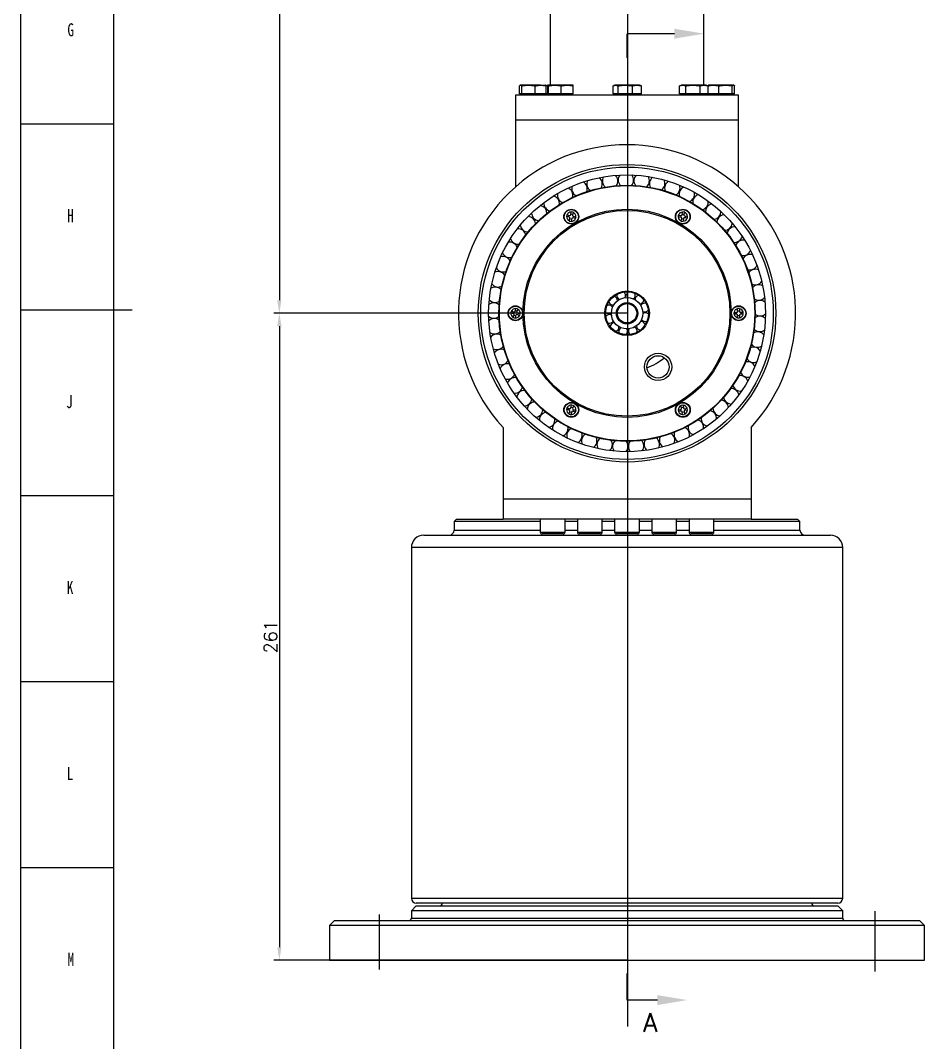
# Model space of a CAD drawing. Header units: millimetres. Extents: x 56 to 1245, y 45 to 886.
# Drawn here: x 56.4 to 299.5, y 268.2 to 543.1 of the extents above; entities that cross this region are included whole.
import ezdxf

# ---------------------------------------------------------------- set-up
doc = ezdxf.new("R2010")
doc.units = ezdxf.units.MM
doc.styles.add('SLDTEXTSTYLE1', font='hyswlongfangsong.ttf')
doc.styles.get("Standard").update_dxf_attribs({"font": 'txt', "bigfont": 'gbcbig.shx'})

msp = doc.modelspace()

# ---------------------------------------------------------------- linework, layer by layer
at = {"layer": 'Defpoints', "lineweight": -3}
for p, q in [((56.36, 885.84), (56.36, 44.84)), ((81.36, 875.89), (81.36, 54.84)), ((125.98, 782.21), (125.98, 467.88)), ((219.48, 533.08), (219.48, 539.57)), ((190.55, 523.38), (190.55, 525.53)), ((56.36, 515.34), (81.36, 515.34)), ((56.36, 465.34), (86.36, 465.34)), ((219.48, 464.38), (124.48, 464.38)), ((219.55, 464.38), (124.48, 464.38)), ((125.98, 460.88), (125.98, 293.88)), ((56.36, 415.34), (81.36, 415.34)), ((56.36, 365.34), (81.36, 365.34)), ((56.36, 315.34), (81.36, 315.34)), ((152.89, 287.93), (152.89, 302.67)), ((286.22, 287.37), (286.22, 303.55)), ((219.56, 290.38), (124.48, 290.38)), ((219.48, 279.67), (219.48, 286.81))]:
    msp.add_line(p, q, dxfattribs=at)
at = {"layer": 'Defpoints', "lineweight": -3, "ltscale": 0.5}
msp.add_line((219.56, 857.45), (219.56, 272.6), dxfattribs=at)
at = {"layer": 'Defpoints', "linetype": 'Continuous', "lineweight": -3}
for p, q in [((198.81, 736.38), (198.81, 525.71)), ((240.14, 525.71), (240.14, 736.38)), ((192.94, 525.71), (190.85, 525.71)), ((191.14, 523.38), (191.14, 525.53)), ((196.23, 525.71), (192.94, 525.71)), ((194.73, 523.38), (194.73, 525.53)), ((196.23, 525.71), (197.47, 525.71)), ((197.52, 525.7), (197.48, 525.71)), ((197.73, 523.38), (197.73, 525.53)), ((198.2, 525.71), (197.91, 525.61)), ((198.17, 523.38), (198.17, 525.53)), ((198.26, 525.71), (198.2, 525.71)), ((200.07, 525.71), (198.26, 525.71)), ((198.36, 523.38), (198.36, 525.53)), ((203.4, 525.71), (200.07, 525.71)), ((201.78, 523.38), (201.78, 525.53)), ((204.92, 525.71), (203.4, 525.71)), ((205.02, 523.38), (205.02, 525.53)), ((215.72, 523.38), (215.72, 525.53)), ((216.18, 525.71), (215.94, 525.63)), ((216.41, 525.71), (216.18, 525.71)), ((219, 525.71), (216.41, 525.71)), ((217.1, 523.38), (217.1, 525.53)), ((222.11, 525.71), (219, 525.71)), ((220.9, 523.38), (220.9, 525.53)), ((222.85, 525.71), (222.11, 525.71)), ((223.09, 525.63), (222.85, 525.71)), ((223.32, 523.38), (223.32, 525.53)), ((233.58, 523.38), (233.58, 525.53)), ((234.09, 525.71), (233.71, 525.58)), ((234.42, 525.71), (234.09, 525.71)), ((237.18, 525.71), (234.42, 525.71)), ((235.26, 523.38), (235.26, 525.53)), ((240.18, 525.71), (237.18, 525.71)), ((239.1, 523.38), (239.1, 525.53)), ((240.75, 525.71), (240.18, 525.71)), ((241.13, 525.58), (240.75, 525.71)), ((241.26, 525.53), (241.13, 525.58)), ((241.26, 523.38), (241.26, 525.53)), ((241.48, 525.71), (241.43, 525.7)), ((242.69, 525.71), (241.48, 525.71)), ((245.98, 525.71), (242.69, 525.71)), ((244.18, 523.38), (244.18, 525.53)), ((248.1, 525.71), (245.98, 525.71)), ((247.78, 523.38), (247.78, 525.53)), ((248.14, 525.71), (248.1, 525.71)), ((248.19, 525.7), (248.14, 525.71)), ((248.41, 523.38), (248.41, 525.53)), ((189.48, 523.05), (189.48, 516.38)), ((249.48, 523.05), (189.48, 523.05)), ((191.14, 523.38), (190.55, 523.38)), ((190.9, 523.38), (191.23, 523.05)), ((194.73, 523.38), (191.14, 523.38)), ((197.73, 523.38), (194.73, 523.38)), ((197.06, 523.05), (197.39, 523.38)), ((198.17, 523.38), (197.73, 523.38)), ((198.36, 523.38), (198.17, 523.38)), ((198.29, 523.38), (198.62, 523.05)), ((198.35, 523.38), (198.68, 523.05)), ((201.78, 523.38), (198.36, 523.38)), ((205.02, 523.38), (201.78, 523.38)), ((204.51, 523.05), (204.84, 523.38)), ((217.1, 523.38), (215.72, 523.38)), ((216.27, 523.38), (216.6, 523.05)), ((220.9, 523.38), (217.1, 523.38)), ((223.32, 523.38), (220.9, 523.38)), ((222.43, 523.05), (222.76, 523.38)), ((235.26, 523.38), (233.58, 523.38)), ((234.17, 523.38), (234.51, 523.05)), ((239.1, 523.38), (235.26, 523.38)), ((241.26, 523.38), (239.1, 523.38)), ((240.33, 523.05), (240.67, 523.38)), ((244.18, 523.38), (241.26, 523.38)), ((241.56, 523.38), (241.9, 523.05)), ((247.78, 523.38), (244.18, 523.38)), ((247.72, 523.05), (248.06, 523.38)), ((248.41, 523.38), (247.78, 523.38)), ((249.48, 516.38), (249.48, 523.05)), ((189.48, 516.38), (189.48, 498.37)), ((189.48, 516.38), (249.48, 516.38)), ((249.48, 498.37), (249.48, 516.38)), ((238.66, 496.28), (238.61, 496.26)), ((242.24, 493.78), (242, 493.72)), ((242.3, 493.79), (242.24, 493.78)), ((203.29, 490.88), (203.18, 490.39)), ((203.18, 490.39), (203.23, 490.38)), ((203.98, 490.21), (203.23, 490.38)), ((203.34, 490.88), (203.29, 490.88)), ((203.34, 490.88), (204.09, 490.71)), ((203.75, 490.26), (203.86, 490.76)), ((203.96, 489.22), (204.13, 489.97)), ((204.57, 489.64), (204.08, 489.75)), ((204.33, 490.86), (204.49, 491.61)), ((204.38, 491.09), (204.87, 490.98)), ((204.62, 489.86), (204.46, 489.11)), ((204.5, 491.65), (204.49, 491.61)), ((205, 491.54), (204.5, 491.65)), ((204.99, 491.5), (204.82, 490.75)), ((205.61, 489.85), (204.86, 490.02)), ((204.97, 490.51), (205.72, 490.34)), ((204.99, 491.5), (205, 491.54)), ((205.2, 490.46), (205.09, 489.97)), ((205.61, 489.85), (205.66, 489.84)), ((205.66, 489.84), (205.77, 490.33)), ((205.77, 490.33), (205.72, 490.34)), ((233.25, 490.77), (233.19, 490.27)), ((233.19, 490.27), (233.23, 490.26)), ((233.99, 490.17), (233.23, 490.26)), ((233.29, 490.77), (233.25, 490.77)), ((233.29, 490.77), (234.06, 490.67)), ((233.76, 490.2), (233.83, 490.7)), ((234.07, 489.18), (234.17, 489.94)), ((234.64, 489.65), (234.14, 489.72)), ((234.28, 490.84), (234.38, 491.61)), ((234.31, 491.07), (234.81, 491.01)), ((234.89, 491.59), (234.38, 491.65)), ((234.38, 491.65), (234.38, 491.61)), ((234.67, 489.88), (234.57, 489.12)), ((234.88, 491.54), (234.78, 490.78)), ((234.88, 491.54), (234.89, 491.59)), ((235.66, 489.96), (234.89, 490.05)), ((234.96, 490.56), (235.72, 490.46)), ((235.19, 490.53), (235.12, 490.03)), ((235.66, 489.96), (235.7, 489.95)), ((235.7, 489.95), (235.76, 490.46)), ((235.76, 490.46), (235.72, 490.46)), ((203.96, 489.22), (203.95, 489.18)), ((203.95, 489.18), (204.45, 489.07)), ((204.45, 489.07), (204.46, 489.11)), ((234.07, 489.18), (234.07, 489.14)), ((234.07, 489.14), (234.57, 489.07)), ((234.57, 489.07), (234.57, 489.12)), ((185.53, 479.54), (185.47, 479.53)), ((183.98, 475.42), (183.92, 475.4)), ((184.2, 475.51), (183.98, 475.42)), ((222.6, 469.23), (222.47, 469.2)), ((222.61, 469.23), (222.6, 469.23)), ((188.32, 464.97), (188.19, 464.48)), ((188.37, 464.96), (188.32, 464.97)), ((188.37, 464.96), (189.11, 464.75)), ((188.75, 464.32), (188.88, 464.81)), ((189.35, 464.89), (189.56, 465.63)), ((189.42, 465.11), (189.9, 464.97)), ((189.57, 465.67), (189.56, 465.63)), ((190.06, 465.53), (189.57, 465.67)), ((190.05, 465.49), (189.84, 464.75)), ((190.05, 465.49), (190.06, 465.53)), ((214.23, 466.54), (214.1, 466.5)), ((214.1, 466.5), (214.1, 466.49)), ((248.21, 464.63), (248.21, 464.13)), ((248.25, 464.63), (248.21, 464.63)), ((248.25, 464.63), (249.02, 464.63)), ((248.79, 464.13), (248.79, 464.63)), ((249.73, 465.65), (249.22, 465.65)), ((249.22, 465.65), (249.22, 465.6)), ((249.22, 464.83), (249.22, 465.6)), ((249.22, 465.07), (249.73, 465.07)), ((249.73, 465.61), (249.73, 465.65)), ((249.73, 465.61), (249.73, 464.84)), ((249.93, 464.64), (250.7, 464.64)), ((250.16, 464.64), (250.16, 464.13)), ((250.74, 464.64), (250.7, 464.64)), ((250.74, 464.13), (250.74, 464.64)), ((188.19, 464.48), (188.23, 464.47)), ((188.97, 464.26), (188.23, 464.47)), ((188.9, 463.27), (188.89, 463.23)), ((188.89, 463.23), (189.38, 463.09)), ((188.9, 463.27), (189.11, 464.01)), ((189.53, 463.65), (189.05, 463.79)), ((189.38, 463.09), (189.39, 463.14)), ((189.6, 463.88), (189.39, 463.14)), ((190.58, 463.81), (189.84, 464.02)), ((189.98, 464.5), (190.72, 464.3)), ((190.2, 464.44), (190.07, 463.95)), ((190.58, 463.81), (190.63, 463.8)), ((190.63, 463.8), (190.76, 464.28)), ((190.76, 464.28), (190.72, 464.3)), ((248.21, 464.13), (248.25, 464.13)), ((249.02, 464.13), (248.25, 464.13)), ((249.22, 463.16), (249.22, 463.93)), ((249.73, 463.7), (249.22, 463.7)), ((249.22, 463.16), (249.22, 463.11)), ((249.22, 463.11), (249.73, 463.12)), ((249.73, 463.93), (249.73, 463.16)), ((249.73, 463.12), (249.73, 463.16)), ((250.7, 464.13), (249.93, 464.13)), ((250.7, 464.13), (250.74, 464.13)), ((252.68, 455.11), (252.64, 455.09)), ((252.89, 455.19), (252.68, 455.11)), ((197.58, 437.75), (197.36, 437.7)), ((197.62, 437.76), (197.58, 437.75)), ((203.33, 439), (203.19, 438.51)), ((203.19, 438.51), (203.23, 438.5)), ((203.97, 438.28), (203.23, 438.5)), ((203.37, 438.99), (203.33, 439)), ((203.37, 438.99), (204.11, 438.77)), ((203.75, 438.35), (203.89, 438.84)), ((203.89, 437.3), (203.88, 437.26)), ((203.88, 437.26), (204.37, 437.11)), ((203.89, 437.3), (204.11, 438.04)), ((204.53, 437.67), (204.04, 437.81)), ((204.36, 438.91), (204.57, 439.65)), ((204.37, 437.11), (204.38, 437.16)), ((204.59, 437.89), (204.38, 437.16)), ((204.42, 439.13), (204.91, 438.99)), ((204.59, 439.69), (204.57, 439.65)), ((205.07, 439.55), (204.59, 439.69)), ((205.58, 437.82), (204.84, 438.03)), ((205.06, 439.5), (204.85, 438.77)), ((204.98, 438.52), (205.72, 438.3)), ((205.06, 439.5), (205.07, 439.55)), ((205.2, 438.45), (205.06, 437.97)), ((205.58, 437.82), (205.62, 437.8)), ((205.62, 437.8), (205.76, 438.29)), ((205.76, 438.29), (205.72, 438.3)), ((233.19, 438.45), (233.27, 437.95)), ((233.23, 438.45), (233.19, 438.45)), ((233.23, 438.45), (233.99, 438.58)), ((233.27, 437.95), (233.31, 437.95)), ((234.07, 438.08), (233.31, 437.95)), ((233.84, 438.04), (233.76, 438.54)), ((234.52, 439.69), (234.02, 439.61)), ((234.02, 439.61), (234.03, 439.57)), ((234.15, 438.81), (234.03, 439.57)), ((234.12, 439.04), (234.62, 439.12)), ((234.42, 437.15), (234.3, 437.91)), ((234.84, 437.77), (234.34, 437.68)), ((234.42, 437.15), (234.43, 437.11)), ((234.43, 437.11), (234.93, 437.19)), ((234.53, 439.65), (234.52, 439.69)), ((234.53, 439.65), (234.65, 438.89)), ((234.8, 437.99), (234.92, 437.23)), ((234.88, 438.72), (235.64, 438.85)), ((234.93, 437.19), (234.92, 437.23)), ((235.72, 438.35), (234.96, 438.22)), ((235.11, 438.76), (235.19, 438.26)), ((235.68, 438.85), (235.64, 438.85)), ((235.77, 438.35), (235.68, 438.85)), ((235.72, 438.35), (235.77, 438.35)), ((186.14, 433.66), (186.14, 414.38)), ((252.81, 433.66), (252.81, 414.38)), ((252.81, 414.38), (186.14, 414.38)), ((186.14, 414.38), (186.14, 409.05)), ((252.81, 414.38), (252.81, 409.05)), ((173.64, 409.05), (172.98, 408.38)), ((172.98, 408.38), (172.98, 406.05)), ((196.14, 408.38), (172.98, 408.38)), ((173.64, 409.05), (186.14, 409.05)), ((252.81, 409.05), (186.14, 409.05)), ((196.14, 409.05), (196.14, 405.55)), ((202.81, 405.55), (202.81, 409.05)), ((206.14, 408.38), (202.81, 408.38)), ((206.14, 409.05), (206.14, 405.55)), ((212.81, 405.55), (212.81, 409.05)), ((216.14, 408.38), (212.81, 408.38)), ((216.14, 409.05), (216.14, 405.55)), ((222.81, 405.55), (222.81, 409.05)), ((226.14, 408.38), (222.81, 408.38)), ((226.14, 409.05), (226.14, 405.55)), ((232.81, 405.55), (232.81, 409.05)), ((236.14, 408.38), (232.81, 408.38)), ((236.14, 409.05), (236.14, 405.55)), ((242.81, 405.55), (242.81, 409.05)), ((265.98, 408.38), (242.81, 408.38)), ((252.81, 409.05), (265.31, 409.05)), ((265.98, 408.38), (265.31, 409.05)), ((265.98, 406.05), (265.98, 408.38)), ((164.81, 404.71), (274.14, 404.71)), ((172.98, 406.05), (196.14, 406.05)), ((196.14, 405.55), (198.72, 405.55)), ((198.83, 405.05), (196.64, 405.05)), ((198.72, 405.55), (202.81, 405.55)), ((202.31, 405.05), (198.83, 405.05)), ((202.81, 406.05), (206.14, 406.05)), ((206.14, 405.55), (208.22, 405.55)), ((208.41, 405.05), (206.64, 405.05)), ((208.22, 405.55), (212.81, 405.55)), ((212.31, 405.05), (208.41, 405.05)), ((212.81, 406.05), (216.14, 406.05)), ((216.14, 405.55), (217.83, 405.55)), ((218.08, 405.05), (216.64, 405.05)), ((217.83, 405.55), (222.81, 405.55)), ((222.31, 405.05), (218.08, 405.05)), ((222.81, 406.05), (226.14, 406.05)), ((226.14, 405.55), (227.57, 405.55)), ((227.86, 405.05), (226.64, 405.05)), ((227.57, 405.55), (232.81, 405.55)), ((232.31, 405.05), (227.86, 405.05)), ((232.81, 406.05), (236.14, 406.05)), ((236.14, 405.55), (237.42, 405.55)), ((237.73, 405.05), (236.64, 405.05)), ((237.42, 405.55), (242.81, 405.55)), ((242.31, 405.05), (237.73, 405.05)), ((242.81, 406.05), (265.98, 406.05)), ((161.48, 401.38), (161.48, 307.05)), ((277.48, 401.38), (161.48, 401.38)), ((277.48, 307.05), (277.48, 401.38)), ((161.48, 307.05), (219.48, 307.05)), ((219.48, 305.71), (162.81, 305.71)), ((219.48, 307.05), (277.48, 307.05)), ((276.14, 305.71), (219.48, 305.71)), ((162.81, 305.05), (161.48, 303.71)), ((161.48, 303.71), (161.48, 301.71)), ((218.34, 303.71), (161.48, 303.71)), ((162.81, 305.05), (218.37, 305.05)), ((277.48, 303.71), (218.34, 303.71)), ((218.37, 305.05), (276.14, 305.05)), ((277.48, 303.71), (276.14, 305.05)), ((277.48, 301.71), (277.48, 303.71)), ((140.81, 301.05), (139.48, 299.71)), ((139.48, 299.71), (139.48, 290.38)), ((217.91, 299.71), (139.48, 299.71)), ((140.81, 301.05), (217.94, 301.05)), ((161.48, 301.71), (218.34, 301.71)), ((299.48, 299.71), (217.91, 299.71)), ((217.94, 301.05), (298.14, 301.05)), ((218.34, 301.71), (277.48, 301.71)), ((299.48, 299.71), (298.14, 301.05)), ((299.48, 290.38), (299.48, 299.71)), ((139.48, 290.38), (217.91, 290.38)), ((217.91, 290.38), (299.48, 290.38))]:
    msp.add_line(p, q, dxfattribs=at)
at = {"layer": 'Defpoints', "lineweight": -3}
for points in [[(232.23, 539.57), (219.48, 539.57)], [(227.64, 279.67), (219.48, 279.67)]]:
    msp.add_lwpolyline(points, dxfattribs=at)
at = {"layer": 'Defpoints', "linetype": 'Continuous', "lineweight": -3}
for centre, radius in [((219.48, 464.38), 40), ((219.48, 464.38), 39.33), ((219.48, 464.38), 37.22), ((219.48, 464.38), 34.44), ((219.48, 464.38), 34.33), ((219.48, 464.38), 28), ((204.48, 490.36), 2), ((204.48, 490.36), 1.91), ((234.48, 490.36), 2), ((234.48, 490.36), 1.91), ((219.48, 464.38), 27.67), ((219.48, 464.38), 6), ((219.48, 464.38), 5.78), ((219.48, 464.38), 4.22), ((189.48, 464.38), 2), ((189.48, 464.38), 1.91), ((219.48, 464.38), 2.87), ((219.48, 464.38), 2.67), ((219.48, 464.38), 2.6), ((249.48, 464.38), 2), ((249.48, 464.38), 1.91), ((227.81, 449.95), 3.67), ((227.81, 449.95), 3), ((204.48, 438.4), 2), ((204.48, 438.4), 1.91), ((234.48, 438.4), 2), ((234.48, 438.4), 1.91)]:
    msp.add_circle(centre, radius, dxfattribs=at)
for centre, radius, start, end in [((219.48, 464.38), 45.33, 317.3321, 222.6679), ((210.75, 499.14), 2.08, 331.0241, 54.6689), ((214.92, 499.92), 2.08, 146.7152, 230.36), ((214.92, 499.92), 2.08, 324.2317, 47.8764), ((219.16, 500.21), 2.08, 139.9228, 223.5675), ((219.16, 500.21), 2.08, 317.4392, 41.0839), ((223.4, 500), 2.08, 133.1303, 216.775), ((223.4, 500), 2.08, 310.6468, 34.2915), ((227.59, 499.28), 2.08, 126.3379, 209.9826), ((202.83, 496.12), 2.08, 344.609, 68.2538), ((206.7, 497.86), 2.08, 160.3001, 243.9449), ((206.7, 497.86), 2.08, 337.8166, 61.4613), ((210.75, 499.14), 2.08, 153.5077, 237.1524), ((227.59, 499.28), 2.08, 303.8543, 27.499), ((231.66, 498.08), 2.08, 119.5454, 203.1901), ((231.66, 498.08), 2.08, 297.0619, 20.7066), ((235.56, 496.4), 2.08, 112.753, 196.3977), ((199.2, 493.92), 2.08, 351.4015, 75.0462), ((202.83, 496.12), 2.08, 167.0926, 250.7373), ((235.56, 496.4), 2.08, 290.2694, 13.9141), ((239.23, 494.28), 2.08, 107.4845, 189.6052), ((195.85, 491.32), 2.08, 358.194, 81.8387), ((199.2, 493.92), 2.08, 173.8851, 257.5298), ((239.23, 494.28), 2.08, 283.477, 7.1217), ((242.63, 491.73), 2.08, 107.4845, 182.8128), ((192.83, 488.34), 2.08, 4.9864, 88.6311), ((195.85, 491.32), 2.08, 180.6775, 264.3222), ((204.48, 490.36), 1.25, 179.1696, 245.7672), ((204.48, 490.36), 1.25, 89.1696, 155.7672), ((203.93, 490.02), 0.2, 347.4684, 77.4684), ((204.13, 490.9), 0.2, 257.4684, 347.4684), ((204.48, 490.36), 1.25, 269.1696, 335.7672), ((204.82, 489.82), 0.2, 77.4684, 167.4684), ((205.02, 490.71), 0.2, 167.4684, 257.4684), ((204.48, 490.36), 1.25, 359.1696, 65.7672), ((234.48, 490.36), 1.25, 184.5181, 251.1157), ((234.48, 490.36), 1.25, 94.5181, 161.1157), ((233.97, 489.97), 0.2, 352.8169, 82.8169), ((234.08, 490.87), 0.2, 262.8169, 352.8169), ((234.48, 490.36), 1.25, 274.5181, 341.1157), ((234.87, 489.86), 0.2, 82.8169, 172.8169), ((234.98, 490.76), 0.2, 172.8169, 262.8169), ((234.48, 490.36), 1.25, 4.5181, 71.1157), ((242.63, 491.73), 2.08, 276.6845, 0.3292), ((245.7, 488.8), 2.08, 107.4845, 176.0203), ((245.7, 488.8), 2.08, 92.3756, 107.4845), ((190.18, 485.02), 2.08, 11.7789, 95.4236), ((192.83, 488.34), 2.08, 187.47, 271.1147), ((245.7, 488.8), 2.08, 269.8921, 353.5368), ((248.4, 485.53), 2.08, 107.4845, 169.2279), ((248.4, 485.53), 2.08, 85.5832, 107.4845), ((190.18, 485.02), 2.08, 194.2624, 277.9071), ((248.4, 485.53), 2.08, 263.0996, 346.7443), ((250.7, 481.96), 2.08, 107.4845, 162.4354), ((250.7, 481.96), 2.08, 78.7907, 107.4845), ((187.94, 481.41), 2.08, 18.5713, 102.216), ((250.7, 481.96), 2.08, 256.3072, 339.9519), ((186.15, 477.56), 2.08, 25.3638, 107.4845), ((187.94, 481.41), 2.08, 201.0549, 284.6996), ((252.56, 478.14), 2.08, 107.4845, 155.643), ((252.56, 478.14), 2.08, 71.9983, 107.4845), ((184.83, 473.52), 2.08, 32.1562, 107.4845), ((186.15, 477.56), 2.08, 207.8473, 291.492), ((252.56, 478.14), 2.08, 249.5147, 333.1594), ((253.96, 474.13), 2.08, 107.4845, 148.8505), ((253.96, 474.13), 2.08, 65.2058, 107.4845), ((253.96, 474.13), 2.08, 242.7223, 326.367), ((183.99, 469.36), 2.08, 107.4845, 122.5934), ((184.83, 473.52), 2.08, 214.6398, 298.2845), ((183.99, 469.36), 2.08, 38.9487, 107.4845), ((217.94, 469.14), 1.17, 330.8397, 54.8531), ((220.53, 469.27), 1.17, 130.8478, 214.8612), ((254.87, 469.98), 2.08, 107.4845, 142.0581), ((254.87, 469.98), 2.08, 58.4134, 107.4845), ((183.99, 469.36), 2.08, 221.4322, 305.0769), ((215.77, 467.74), 1.17, 190.8478, 274.8612), ((215.77, 467.74), 1.17, 0.8397, 84.8531), ((217.94, 469.14), 1.17, 160.8478, 244.8612), ((220.53, 469.27), 1.17, 300.8397, 24.8531), ((222.83, 468.09), 1.17, 107.8504, 184.8612), ((222.83, 468.09), 1.17, 270.8397, 354.8531), ((254.87, 469.98), 2.08, 235.9298, 319.5745), ((255.28, 465.76), 2.08, 107.4845, 135.2656), ((255.28, 465.76), 2.08, 51.6209, 107.4845), ((183.65, 465.13), 2.08, 107.4845, 129.3858), ((183.65, 465.13), 2.08, 45.7411, 107.4845), ((189.48, 464.38), 1.25, 86.049, 152.6466), ((189.16, 464.94), 0.2, 254.3478, 344.3478), ((190.03, 464.7), 0.2, 164.3478, 254.3478), ((189.48, 464.38), 1.25, 356.049, 62.6466), ((214.59, 465.43), 1.17, 220.8478, 304.8612), ((214.59, 465.43), 1.17, 30.8397, 107.8504), ((224.23, 465.91), 1.17, 107.8504, 154.8612), ((224.23, 465.91), 1.17, 240.8397, 324.8531), ((224.23, 465.91), 1.17, 70.8478, 107.8504), ((249.48, 464.38), 1.25, 101.8335, 168.4311), ((249.02, 464.83), 0.2, 270.1323, 0.1323), ((249.48, 464.38), 1.25, 11.8335, 78.4311), ((249.93, 464.84), 0.2, 180.1323, 270.1323), ((183.65, 465.13), 2.08, 228.2247, 311.8694), ((183.81, 460.89), 2.08, 107.4845, 136.1783), ((183.81, 460.89), 2.08, 52.5336, 107.4845), ((189.48, 464.38), 1.25, 176.049, 242.6466), ((188.92, 464.07), 0.2, 344.3478, 74.3478), ((189.48, 464.38), 1.25, 266.049, 332.6466), ((189.79, 463.82), 0.2, 74.3478, 164.3478), ((214.72, 462.85), 1.17, 107.8504, 144.8531), ((214.72, 462.85), 1.17, 250.8478, 334.8612), ((214.72, 462.85), 1.17, 60.8397, 107.8504), ((216.12, 460.67), 1.17, 90.8397, 107.8504), ((223.18, 461.03), 1.17, 10.8478, 94.8612), ((224.36, 463.33), 1.17, 210.8397, 294.8531), ((224.36, 463.33), 1.17, 107.8504, 124.8612), ((224.36, 463.33), 1.17, 40.8478, 107.8504), ((249.48, 464.38), 1.25, 191.8335, 258.4311), ((249.02, 463.93), 0.2, 0.1323, 90.1323), ((249.48, 464.38), 1.25, 281.8335, 348.4311), ((249.93, 463.93), 0.2, 90.1323, 180.1323), ((255.19, 461.51), 2.08, 107.4845, 128.4732), ((255.28, 465.76), 2.08, 229.1373, 312.7821), ((255.19, 461.51), 2.08, 44.8285, 107.4845), ((183.81, 460.89), 2.08, 235.0171, 318.6618), ((216.12, 460.67), 1.17, 107.8504, 174.8531), ((216.12, 460.67), 1.17, 280.8478, 4.8612), ((218.42, 459.49), 1.17, 120.8397, 204.8531), ((218.42, 459.49), 1.17, 310.8478, 34.8612), ((221.01, 459.62), 1.17, 150.8397, 234.8531), ((221.01, 459.62), 1.17, 340.8478, 64.8612), ((223.18, 461.03), 1.17, 180.8397, 264.8531), ((254.6, 457.31), 2.08, 107.4845, 121.6807), ((255.19, 461.51), 2.08, 222.3449, 305.9896), ((254.6, 457.31), 2.08, 38.036, 107.4845), ((184.48, 456.69), 2.08, 107.4845, 142.9707), ((184.48, 456.69), 2.08, 59.326, 107.4845), ((184.48, 456.69), 2.08, 241.8096, 325.4543), ((185.63, 452.61), 2.08, 107.4845, 149.7632), ((185.63, 452.61), 2.08, 66.1185, 107.4845), ((253.52, 453.2), 2.08, 31.2435, 107.4845), ((254.6, 457.31), 2.08, 215.5524, 299.1972), ((185.63, 452.61), 2.08, 248.602, 332.2467), ((219.48, 464.38), 15.6, 290.0209, 309.9791), ((251.96, 449.26), 2.08, 24.4511, 107.4845), ((253.52, 453.2), 2.08, 208.76, 292.4047), ((187.26, 448.69), 2.08, 107.4845, 156.5556), ((187.26, 448.69), 2.08, 72.9109, 107.4845), ((251.96, 449.26), 2.08, 201.9675, 285.6122), ((187.26, 448.69), 2.08, 255.3945, 339.0392), ((189.34, 444.99), 2.08, 107.4845, 163.3481), ((189.34, 444.99), 2.08, 79.7034, 107.4845), ((249.94, 445.52), 2.08, 17.6586, 101.3033), ((189.34, 444.99), 2.08, 262.1869, 345.8316), ((191.85, 441.56), 2.08, 107.4845, 170.1405), ((191.85, 441.56), 2.08, 86.4958, 107.4845), ((247.5, 442.05), 2.08, 10.8662, 94.5109), ((249.94, 445.52), 2.08, 195.1751, 278.8198), ((191.85, 441.56), 2.08, 268.9794, 352.6241), ((194.74, 438.45), 2.08, 107.4845, 176.933), ((194.74, 438.45), 2.08, 93.2883, 107.4845), ((244.66, 438.89), 2.08, 4.0737, 87.7184), ((247.5, 442.05), 2.08, 188.3826, 272.0273), ((194.74, 438.45), 2.08, 275.7718, 359.4166), ((197.98, 435.71), 2.08, 107.4845, 183.7255), ((204.48, 438.4), 1.25, 175.4916, 242.0892), ((204.48, 438.4), 1.25, 85.4916, 152.0892), ((203.91, 438.09), 0.2, 343.7904, 73.7904), ((204.17, 438.96), 0.2, 253.7904, 343.7904), ((204.48, 438.4), 1.25, 265.4916, 332.0892), ((204.78, 437.84), 0.2, 73.7904, 163.7904), ((205.04, 438.71), 0.2, 163.7904, 253.7904), ((204.48, 438.4), 1.25, 355.4916, 62.0892), ((234.48, 438.4), 1.25, 110.9564, 177.554), ((234.48, 438.4), 1.25, 200.9564, 267.554), ((233.96, 438.78), 0.2, 279.2552, 9.2552), ((234.1, 437.88), 0.2, 9.2552, 99.2552), ((234.48, 438.4), 1.25, 20.9564, 87.554), ((234.85, 438.92), 0.2, 189.2552, 279.2552), ((235, 438.03), 0.2, 99.2552, 189.2552), ((234.48, 438.4), 1.25, 290.9564, 357.554), ((241.47, 436.09), 2.08, 357.2813, 80.926), ((244.66, 438.89), 2.08, 181.5902, 265.2349), ((197.98, 435.71), 2.08, 282.5643, 6.209), ((201.52, 433.37), 2.08, 107.4845, 190.5179), ((237.97, 433.69), 2.08, 350.4888, 74.1335), ((241.47, 436.09), 2.08, 174.7977, 258.4424), ((201.52, 433.37), 2.08, 289.3568, 13.0015), ((205.32, 431.46), 2.08, 113.6657, 197.3104), ((205.32, 431.46), 2.08, 296.1492, 19.7939), ((209.31, 430.02), 2.08, 120.4581, 204.1028), ((230.24, 430.2), 2.08, 336.9039, 60.5486), ((234.21, 431.72), 2.08, 161.2128, 244.8575), ((234.21, 431.72), 2.08, 343.6964, 67.3411), ((237.97, 433.69), 2.08, 168.0053, 251.65), ((209.31, 430.02), 2.08, 302.9417, 26.5864), ((213.45, 429.06), 2.08, 127.2506, 210.8953), ((213.45, 429.06), 2.08, 309.7341, 33.3788), ((217.67, 428.59), 2.08, 134.043, 217.6877), ((217.67, 428.59), 2.08, 316.5266, 40.1713), ((221.91, 428.63), 2.08, 140.8355, 224.4802), ((221.91, 428.63), 2.08, 323.319, 46.9637), ((226.12, 429.17), 2.08, 147.6279, 231.2726), ((226.12, 429.17), 2.08, 330.1115, 53.7562), ((230.24, 430.2), 2.08, 154.4204, 238.0651), ((164.81, 401.38), 3.33, 90, 180), ((171.64, 406.05), 1.33, 270, 0), ((196.64, 405.55), 0.5, 180, 270), ((202.31, 405.55), 0.5, 270, 0), ((206.64, 405.55), 0.5, 180, 270), ((212.31, 405.55), 0.5, 270, 0), ((216.64, 405.55), 0.5, 180, 270), ((222.31, 405.55), 0.5, 270, 0), ((226.64, 405.55), 0.5, 180, 270), ((232.31, 405.55), 0.5, 270, 0), ((236.64, 405.55), 0.5, 180, 270), ((242.31, 405.55), 0.5, 270, 0), ((267.31, 406.05), 1.33, 180, 270), ((274.14, 401.38), 3.33, 0, 90), ((162.81, 307.05), 1.33, 180, 270), ((169.14, 305.71), 0.667, 270, 0), ((269.81, 305.71), 0.667, 180, 270), ((276.14, 307.05), 1.33, 270, 0), ((160.81, 301.71), 0.667, 270, 0), ((278.14, 301.71), 0.667, 180, 270)]:
    msp.add_arc(centre, radius, start, end, dxfattribs=at)
for points, knots in [([(190.85, 525.71), (190.83, 525.71), (190.79, 525.71), (190.74, 525.69), (190.68, 525.65), (190.62, 525.6), (190.58, 525.55), (190.55, 525.53)], [0, 0, 0, 0, 0.186128, 0.372535, 0.559703, 0.747088, 1, 1, 1, 1]), ([(190.85, 525.71), (190.87, 525.71), (190.9, 525.71), (190.96, 525.69), (191.01, 525.65), (191.08, 525.6), (191.12, 525.55), (191.14, 525.53)], [0, 0, 0, 0, 0.186128, 0.372535, 0.559703, 0.747088, 1, 1, 1, 1]), ([(191.14, 525.53), (191.46, 525.58), (192.05, 525.69), (192.66, 525.71), (192.94, 525.71)], [0, 0, 0, 0, 0.533121, 1, 1, 1, 1]), ([(192.94, 525.71), (193.07, 525.71), (193.36, 525.71), (193.8, 525.67), (194.27, 525.61), (194.58, 525.56), (194.73, 525.53)], [0, 0, 0, 0, 0.217736, 0.477744, 0.738386, 1, 1, 1, 1]), ([(194.73, 525.53), (194.83, 525.55), (195.11, 525.61), (195.61, 525.69), (196.01, 525.71), (196.23, 525.71)], [0, 0, 0, 0, 0.189319, 0.56876, 1, 1, 1, 1]), ([(196.23, 525.71), (196.34, 525.71), (196.58, 525.71), (197.08, 525.66), (197.47, 525.58), (197.73, 525.53)], [0, 0, 0, 0, 0.2177604, 0.4773061, 1, 1, 1, 1]), ([(197.73, 525.53), (197.71, 525.55), (197.66, 525.6), (197.6, 525.65), (197.55, 525.69), (197.49, 525.71), (197.45, 525.71), (197.44, 525.71)], [0, 0, 0, 0, 0.252912, 0.439119, 0.625523, 0.812624, 1, 1, 1, 1]), ([(197.71, 525.53), (197.72, 525.53), (197.79, 525.56), (197.91, 525.61), (198.09, 525.67), (198.22, 525.69), (198.28, 525.7)], [0, 0, 0, 0, 0.035686, 0.356231, 0.677232, 1, 1, 1, 1]), ([(198.17, 525.53), (198.18, 525.58), (198.22, 525.69), (198.25, 525.71), (198.26, 525.71)], [0, 0, 0, 0, 0.533121, 1, 1, 1, 1]), ([(198.26, 525.71), (198.27, 525.71), (198.29, 525.71), (198.31, 525.67), (198.33, 525.61), (198.35, 525.56), (198.36, 525.53)], [0, 0, 0, 0, 0.217736, 0.477744, 0.738386, 1, 1, 1, 1]), ([(198.36, 525.53), (198.37, 525.53), (198.53, 525.56), (198.82, 525.61), (199.23, 525.67), (199.65, 525.71), (199.93, 525.71), (200.07, 525.71)], [0, 0, 0, 0, 0.026963, 0.269149, 0.511681, 0.755547, 1, 1, 1, 1]), ([(200.07, 525.71), (200.18, 525.71), (200.39, 525.71), (200.71, 525.69), (201.03, 525.65), (201.39, 525.6), (201.64, 525.55), (201.78, 525.53)], [0, 0, 0, 0, 0.186128, 0.372535, 0.559703, 0.747088, 1, 1, 1, 1]), ([(201.78, 525.53), (202.07, 525.58), (202.6, 525.69), (203.15, 525.71), (203.4, 525.71)], [0, 0, 0, 0, 0.533121, 1, 1, 1, 1]), ([(203.4, 525.71), (203.52, 525.71), (203.78, 525.71), (204.18, 525.67), (204.6, 525.61), (204.88, 525.56), (205.02, 525.53)], [0, 0, 0, 0, 0.217736, 0.477744, 0.738386, 1, 1, 1, 1]), ([(205.02, 525.53), (205.01, 525.55), (204.99, 525.61), (204.96, 525.69), (204.94, 525.71), (204.92, 525.71)], [0, 0, 0, 0, 0.189319, 0.56876, 1, 1, 1, 1]), ([(215.72, 525.53), (215.84, 525.58), (216.07, 525.69), (216.3, 525.71), (216.41, 525.71)], [0, 0, 0, 0, 0.533121, 1, 1, 1, 1]), ([(216.41, 525.71), (216.46, 525.71), (216.57, 525.71), (216.74, 525.67), (216.92, 525.61), (217.04, 525.56), (217.1, 525.53)], [0, 0, 0, 0, 0.217736, 0.477744, 0.738386, 1, 1, 1, 1]), ([(217.1, 525.53), (217.12, 525.53), (217.28, 525.56), (217.61, 525.61), (218.07, 525.67), (218.53, 525.71), (218.84, 525.71), (219, 525.71)], [0, 0, 0, 0, 0.026963, 0.269149, 0.511681, 0.755547, 1, 1, 1, 1]), ([(219, 525.71), (219.12, 525.71), (219.36, 525.71), (219.71, 525.69), (220.07, 525.65), (220.47, 525.6), (220.74, 525.55), (220.9, 525.53)], [0, 0, 0, 0, 0.186128, 0.3725349, 0.5597034, 0.7470878, 1, 1, 1, 1]), ([(220.9, 525.53), (221.11, 525.58), (221.52, 525.69), (221.92, 525.71), (222.11, 525.71)], [0, 0, 0, 0, 0.533121, 1, 1, 1, 1]), ([(222.11, 525.71), (222.2, 525.71), (222.39, 525.71), (222.69, 525.67), (223.01, 525.61), (223.22, 525.56), (223.32, 525.53)], [0, 0, 0, 0, 0.217736, 0.477744, 0.738386, 1, 1, 1, 1]), ([(223.32, 525.53), (223.28, 525.55), (223.2, 525.59), (223.12, 525.61), (223.09, 525.62)], [0, 0, 0, 0, 0.565745, 1, 1, 1, 1]), ([(233.58, 525.53), (233.73, 525.58), (234.01, 525.69), (234.29, 525.71), (234.42, 525.71)], [0, 0, 0, 0, 0.533121, 1, 1, 1, 1]), ([(234.42, 525.71), (234.48, 525.71), (234.62, 525.71), (234.83, 525.67), (235.05, 525.61), (235.19, 525.56), (235.26, 525.53)], [0, 0, 0, 0, 0.217736, 0.477744, 0.738386, 1, 1, 1, 1]), ([(235.26, 525.53), (235.28, 525.53), (235.45, 525.56), (235.78, 525.61), (236.24, 525.67), (236.71, 525.71), (237.03, 525.71), (237.18, 525.71)], [0, 0, 0, 0, 0.026963, 0.269149, 0.511681, 0.755547, 1, 1, 1, 1]), ([(237.18, 525.71), (237.3, 525.71), (237.54, 525.71), (237.9, 525.69), (238.26, 525.65), (238.66, 525.6), (238.94, 525.55), (239.1, 525.53)], [0, 0, 0, 0, 0.186128, 0.3725349, 0.5597034, 0.7470878, 1, 1, 1, 1]), ([(239.1, 525.53), (239.29, 525.58), (239.65, 525.69), (240.01, 525.71), (240.18, 525.71)], [0, 0, 0, 0, 0.533121, 1, 1, 1, 1]), ([(240.18, 525.71), (240.26, 525.71), (240.43, 525.71), (240.7, 525.67), (240.98, 525.61), (241.16, 525.56), (241.26, 525.53)], [0, 0, 0, 0, 0.217736, 0.477744, 0.738386, 1, 1, 1, 1]), ([(241.43, 525.7), (241.41, 525.69), (241.36, 525.67), (241.3, 525.62), (241.25, 525.57), (241.23, 525.55)], [0, 0, 0, 0, 0.306098, 0.721902, 1, 1, 1, 1]), ([(241.27, 525.54), (241.38, 525.57), (241.61, 525.62), (241.96, 525.67), (242.33, 525.71), (242.57, 525.71), (242.69, 525.71)], [0, 0, 0, 0, 0.236503, 0.489869, 0.744628, 1, 1, 1, 1]), ([(242.69, 525.71), (242.78, 525.71), (242.97, 525.71), (243.25, 525.69), (243.53, 525.65), (243.84, 525.6), (244.05, 525.55), (244.18, 525.53)], [0, 0, 0, 0, 0.186128, 0.3725349, 0.5597034, 0.7470878, 1, 1, 1, 1]), ([(244.18, 525.53), (244.5, 525.58), (245.09, 525.69), (245.7, 525.71), (245.98, 525.71)], [0, 0, 0, 0, 0.533121, 1, 1, 1, 1]), ([(245.98, 525.71), (246.11, 525.71), (246.4, 525.71), (246.85, 525.67), (247.32, 525.61), (247.63, 525.56), (247.78, 525.53)], [0, 0, 0, 0, 0.217736, 0.477744, 0.738386, 1, 1, 1, 1]), ([(247.78, 525.53), (247.8, 525.55), (247.86, 525.61), (247.97, 525.69), (248.05, 525.71), (248.1, 525.71)], [0, 0, 0, 0, 0.189319, 0.56876, 1, 1, 1, 1]), ([(248.1, 525.71), (248.12, 525.71), (248.17, 525.71), (248.28, 525.66), (248.36, 525.58), (248.41, 525.53)], [0, 0, 0, 0, 0.21776, 0.477306, 1, 1, 1, 1])]:
    msp.add_open_spline(points, degree=3, knots=knots, dxfattribs=at)
at = {"layer": 'Defpoints', "lineweight": -3}
for points in [[(232.23, 540.9), (240.23, 539.57), (232.23, 538.23)], [(227.64, 281.01), (235.64, 279.67), (227.64, 278.34)]]:
    msp.add_solid(points, dxfattribs=at)
at = {"layer": 'Defpoints'}
for points in [[(125.4, 467.88), (126.57, 467.88), (125.98, 464.38)], [(125.4, 460.88), (126.57, 460.88), (125.98, 464.38)], [(125.4, 293.88), (126.57, 293.88), (125.98, 290.38)]]:
    msp.add_solid(points, dxfattribs=at)

# ---------------------------------------------------------------- texts
at = {"layer": 'Defpoints', "style": 'SLDTEXTSTYLE1'}
for s, p in [('G', (69, 538.88)), ('H', (68.93, 488.88)), ('J', (68.63, 438.88)), ('K', (68.8, 388.87)), ('L', (68.82, 338.88)), ('M', (69.03, 288.88))]:
    msp.add_text(s, height=3.5, dxfattribs=at).set_placement(p)
at = {"layer": 'Defpoints'}
msp.add_text('A', height=5, dxfattribs=at).set_placement((223.74, 271.16))
at = {"layer": 'Defpoints', "lineweight": -3, "insert": (123.61, 377.38), "char_height": 3.5, "attachment_point": 5, "rotation": 90}
msp.add_mtext('261', dxfattribs=at)

doc.saveas('drawing.dxf')
